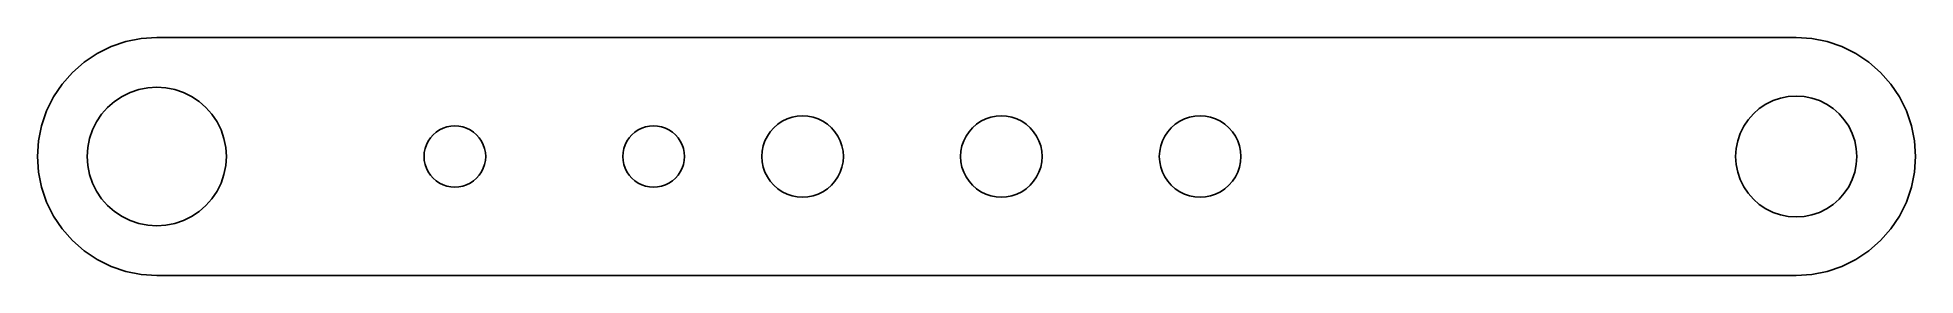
# Model space of a CAD drawing. Header units: metres. Extents: x -12 to 177, y -12 to 12.
import ezdxf

# ---------------------------------------------------------------- set-up
doc = ezdxf.new("R2010")
doc.units = ezdxf.units.M

msp = doc.modelspace()

# ---------------------------------------------------------------- linework, layer by layer
for p, q in [((-3.10582, 11.5911), (-4.59219, 11.0865)), ((-1.5663, 11.8973), (-3.10582, 11.5911)), ((0, 12), (-1.5663, 11.8973)), ((165, 12), (0, 12)), ((166.566, 11.8973), (165, 12)), ((168.106, 11.5911), (166.566, 11.8973)), ((169.592, 11.0865), (168.106, 11.5911)), ((-7.30513, 9.52023), (-8.48528, 8.48528)), ((-6, 10.3923), (-7.30513, 9.52023)), ((-4.59219, 11.0865), (-6, 10.3923)), ((171, 10.3923), (169.592, 11.0865)), ((172.305, 9.52023), (171, 10.3923)), ((173.485, 8.48528), (172.305, 9.52023)), ((-8.48528, 8.48528), (-9.52023, 7.30513)), ((174.52, 7.30513), (173.485, 8.48528)), ((-10.3923, 6), (-11.0865, 4.59219)), ((-9.52023, 7.30513), (-10.3923, 6)), ((-4.26132, 5.55347), (-3.5, 6.06216)), ((-3.5, 6.06216), (-2.67877, 6.46715)), ((-2.67877, 6.46715), (-1.81172, 6.76147)), ((-1.81172, 6.76147), (-0.913681, 6.94011)), ((-0.913681, 6.94011), (0, 7)), ((0, 7), (0.913681, 6.94011)), ((0.913681, 6.94011), (1.81172, 6.76147)), ((1.81172, 6.76147), (2.67877, 6.46715)), ((2.67877, 6.46715), (3.5, 6.06216)), ((3.5, 6.06216), (4.26132, 5.55347)), ((162.666, 5.63565), (163.421, 5.89214)), ((163.421, 5.89214), (164.204, 6.04781)), ((164.204, 6.04781), (165, 6.09999)), ((165, 6.09999), (165.796, 6.04781)), ((165.796, 6.04781), (166.579, 5.89214)), ((166.579, 5.89214), (167.334, 5.63565)), ((175.392, 6), (174.52, 7.30513)), ((176.087, 4.59219), (175.392, 6)), ((-11.0865, 4.59219), (-11.5911, 3.10582)), ((-6.06216, 3.5), (-5.55347, 4.26132)), ((-5.55347, 4.26132), (-4.94974, 4.94974)), ((-4.94974, 4.94974), (-4.26132, 5.55347)), ((4.26132, 5.55347), (4.94974, 4.94974)), ((4.94974, 4.94974), (5.55347, 4.26132)), ((5.55347, 4.26132), (6.06216, 3.5)), ((62.95, 3.55069), (63.431, 3.7879)), ((63.431, 3.7879), (63.9388, 3.96028)), ((63.9388, 3.96028), (64.4648, 4.06491)), ((64.4648, 4.06491), (65, 4.09999)), ((65, 4.09999), (65.5352, 4.06491)), ((65.5352, 4.06491), (66.0612, 3.96028)), ((66.0612, 3.96028), (66.569, 3.7879)), ((66.569, 3.7879), (67.05, 3.55069)), ((82.95, 3.55069), (83.431, 3.7879)), ((83.431, 3.7879), (83.9388, 3.96028)), ((83.9388, 3.96028), (84.4648, 4.06491)), ((84.4648, 4.06491), (85, 4.09999)), ((85, 4.09999), (85.5352, 4.06491)), ((85.5352, 4.06491), (86.0612, 3.96028)), ((86.0612, 3.96028), (86.569, 3.7879)), ((86.569, 3.7879), (87.05, 3.55069)), ((102.95, 3.55069), (103.431, 3.7879)), ((103.431, 3.7879), (103.939, 3.96028)), ((103.939, 3.96028), (104.465, 4.06491)), ((104.465, 4.06491), (105, 4.09999)), ((105, 4.09999), (105.535, 4.06491)), ((105.535, 4.06491), (106.061, 3.96028)), ((106.061, 3.96028), (106.569, 3.7879)), ((106.569, 3.7879), (107.05, 3.55069)), ((160.161, 3.71344), (160.687, 4.31334)), ((160.687, 4.31334), (161.287, 4.83945)), ((161.287, 4.83945), (161.95, 5.28275)), ((161.95, 5.28275), (162.666, 5.63565)), ((167.334, 5.63565), (168.05, 5.28275)), ((168.05, 5.28275), (168.713, 4.83945)), ((168.713, 4.83945), (169.313, 4.31334)), ((169.313, 4.31334), (169.839, 3.71344)), ((176.591, 3.10582), (176.087, 4.59219)), ((-11.5911, 3.10582), (-11.8973, 1.5663)), ((-6.76147, 1.81172), (-6.46715, 2.67877)), ((-6.46715, 2.67877), (-6.06216, 3.5)), ((6.06216, 3.5), (6.46715, 2.67877)), ((6.46715, 2.67877), (6.76147, 1.81172)), ((27.5406, 1.88715), (27.808, 2.19202)), ((27.808, 2.19202), (28.1128, 2.45938)), ((28.1128, 2.45938), (28.45, 2.68468)), ((28.45, 2.68468), (28.8137, 2.86401)), ((28.8137, 2.86401), (29.1976, 2.99437)), ((29.1976, 2.99437), (29.5954, 3.07347)), ((29.5954, 3.07347), (30, 3.09999)), ((30, 3.09999), (30.4046, 3.07347)), ((30.4046, 3.07347), (30.8023, 2.99437)), ((30.8023, 2.99437), (31.1863, 2.86401)), ((31.1863, 2.86401), (31.55, 2.68468)), ((31.55, 2.68468), (31.8871, 2.45938)), ((31.8871, 2.45938), (32.192, 2.19202)), ((32.192, 2.19202), (32.4594, 1.88715)), ((47.5406, 1.88715), (47.808, 2.19202)), ((47.808, 2.19202), (48.1128, 2.45938)), ((48.1128, 2.45938), (48.45, 2.68468)), ((48.45, 2.68468), (48.8137, 2.86401)), ((48.8137, 2.86401), (49.1976, 2.99437)), ((49.1976, 2.99437), (49.5954, 3.07347)), ((49.5954, 3.07347), (50, 3.09999)), ((50, 3.09999), (50.4046, 3.07347)), ((50.4046, 3.07347), (50.8023, 2.99437)), ((50.8023, 2.99437), (51.1863, 2.86401)), ((51.1863, 2.86401), (51.55, 2.68468)), ((51.55, 2.68468), (51.8871, 2.45938)), ((51.8871, 2.45938), (52.192, 2.19202)), ((52.192, 2.19202), (52.4594, 1.88715)), ((61.2121, 1.569), (61.4493, 2.04999)), ((61.4493, 2.04999), (61.7472, 2.49591)), ((61.7472, 2.49591), (62.1009, 2.89912)), ((62.1009, 2.89912), (62.5041, 3.25275)), ((62.5041, 3.25275), (62.95, 3.55069)), ((67.05, 3.55069), (67.4959, 3.25275)), ((67.4959, 3.25275), (67.8991, 2.89912)), ((67.8991, 2.89912), (68.2527, 2.49591)), ((68.2527, 2.49591), (68.5507, 2.04999)), ((68.5507, 2.04999), (68.7879, 1.569)), ((81.2121, 1.569), (81.4493, 2.04999)), ((81.4493, 2.04999), (81.7472, 2.49591)), ((81.7472, 2.49591), (82.1009, 2.89912)), ((82.1009, 2.89912), (82.5041, 3.25275)), ((82.5041, 3.25275), (82.95, 3.55069)), ((87.05, 3.55069), (87.4959, 3.25275)), ((87.4959, 3.25275), (87.8991, 2.89912)), ((87.8991, 2.89912), (88.2527, 2.49591)), ((88.2527, 2.49591), (88.5507, 2.04999)), ((88.5507, 2.04999), (88.7879, 1.569)), ((101.212, 1.569), (101.449, 2.04999)), ((101.449, 2.04999), (101.747, 2.49591)), ((101.747, 2.49591), (102.101, 2.89912)), ((102.101, 2.89912), (102.504, 3.25275)), ((102.504, 3.25275), (102.95, 3.55069)), ((107.05, 3.55069), (107.496, 3.25275)), ((107.496, 3.25275), (107.899, 2.89912)), ((107.899, 2.89912), (108.253, 2.49591)), ((108.253, 2.49591), (108.551, 2.04999)), ((108.551, 2.04999), (108.788, 1.569)), ((159.108, 1.57878), (159.364, 2.33437)), ((159.364, 2.33437), (159.717, 3.04999)), ((159.717, 3.04999), (160.161, 3.71344)), ((169.839, 3.71344), (170.283, 3.04999)), ((170.283, 3.04999), (170.636, 2.33437)), ((170.636, 2.33437), (170.892, 1.57878)), ((176.897, 1.5663), (176.591, 3.10582)), ((-11.8973, 1.5663), (-12, 0)), ((-12, 0), (-11.8973, -1.5663)), ((-7, 0), (-6.94011, 0.913681)), ((-6.94011, -0.913681), (-7, 0)), ((-6.94011, 0.913681), (-6.76147, 1.81172)), ((6.76147, 1.81172), (6.94011, 0.913681)), ((6.94011, 0.913681), (7, 0)), ((7, 0), (6.94011, -0.913681)), ((26.9, 0), (26.9265, 0.404617)), ((26.9265, -0.404617), (26.9, 0)), ((26.9265, 0.404617), (27.0056, 0.802338)), ((27.0056, 0.802338), (27.136, 1.18631)), ((27.136, 1.18631), (27.3153, 1.54999)), ((27.3153, 1.54999), (27.5406, 1.88715)), ((32.4594, 1.88715), (32.6847, 1.54999)), ((32.6847, 1.54999), (32.864, 1.18631)), ((32.864, 1.18631), (32.9944, 0.802338)), ((32.9944, 0.802338), (33.0735, 0.404617)), ((33.0735, 0.404617), (33.1, 0)), ((33.1, 0), (33.0735, -0.404617)), ((46.9, 0), (46.9265, 0.404617)), ((46.9265, -0.404617), (46.9, 0)), ((46.9265, 0.404617), (47.0056, 0.802338)), ((47.0056, 0.802338), (47.136, 1.18631)), ((47.136, 1.18631), (47.3153, 1.54999)), ((47.3153, 1.54999), (47.5406, 1.88715)), ((52.4594, 1.88715), (52.6847, 1.54999)), ((52.6847, 1.54999), (52.864, 1.18631)), ((52.864, 1.18631), (52.9944, 0.802338)), ((52.9944, 0.802338), (53.0735, 0.404617)), ((53.0735, 0.404617), (53.1, 0)), ((53.1, 0), (53.0735, -0.404617)), ((60.9, 0), (60.9351, 0.535156)), ((60.9351, -0.535156), (60.9, 0)), ((60.9351, 0.535156), (61.0397, 1.06116)), ((61.0397, 1.06116), (61.2121, 1.569)), ((68.7879, 1.569), (68.9603, 1.06116)), ((68.9603, 1.06116), (69.0649, 0.535156)), ((69.0649, 0.535156), (69.1, 0)), ((69.1, 0), (69.0649, -0.535156)), ((80.9, 0), (80.9351, 0.535156)), ((80.9351, -0.535156), (80.9, 0)), ((80.9351, 0.535156), (81.0397, 1.06116)), ((81.0397, 1.06116), (81.2121, 1.569)), ((88.7879, 1.569), (88.9603, 1.06116)), ((88.9603, 1.06116), (89.0649, 0.535156)), ((89.0649, 0.535156), (89.1, 0)), ((89.1, 0), (89.0649, -0.535156)), ((100.9, 0), (100.935, 0.535156)), ((100.935, -0.535156), (100.9, 0)), ((100.935, 0.535156), (101.04, 1.06116)), ((101.04, 1.06116), (101.212, 1.569)), ((108.788, 1.569), (108.96, 1.06116)), ((108.96, 1.06116), (109.065, 0.535156)), ((109.065, 0.535156), (109.1, 0)), ((109.1, 0), (109.065, -0.535156)), ((158.9, 0), (158.952, 0.796204)), ((158.952, -0.796204), (158.9, 0)), ((158.952, 0.796204), (159.108, 1.57878)), ((170.892, 1.57878), (171.048, 0.796204)), ((171.048, 0.796204), (171.1, 0)), ((171.1, 0), (171.048, -0.796204)), ((177, 0), (176.897, 1.5663)), ((176.897, -1.5663), (177, 0)), ((-11.8973, -1.5663), (-11.5911, -3.10582)), ((-6.76147, -1.81172), (-6.94011, -0.913681)), ((-6.46715, -2.67877), (-6.76147, -1.81172)), ((6.76147, -1.81172), (6.46715, -2.67877)), ((6.94011, -0.913681), (6.76147, -1.81172)), ((27.0056, -0.802338), (26.9265, -0.404617)), ((27.136, -1.18631), (27.0056, -0.802338)), ((27.3153, -1.54999), (27.136, -1.18631)), ((27.5406, -1.88715), (27.3153, -1.54999)), ((27.808, -2.19202), (27.5406, -1.88715)), ((32.4594, -1.88715), (32.192, -2.19202)), ((32.6847, -1.54999), (32.4594, -1.88715)), ((32.864, -1.18631), (32.6847, -1.54999)), ((32.9944, -0.802338), (32.864, -1.18631)), ((33.0735, -0.404617), (32.9944, -0.802338)), ((47.0056, -0.802338), (46.9265, -0.404617)), ((47.136, -1.18631), (47.0056, -0.802338)), ((47.3153, -1.54999), (47.136, -1.18631)), ((47.5406, -1.88715), (47.3153, -1.54999)), ((47.808, -2.19202), (47.5406, -1.88715)), ((52.4594, -1.88715), (52.192, -2.19202)), ((52.6847, -1.54999), (52.4594, -1.88715)), ((52.864, -1.18631), (52.6847, -1.54999)), ((52.9944, -0.802338), (52.864, -1.18631)), ((53.0735, -0.404617), (52.9944, -0.802338)), ((61.0397, -1.06116), (60.9351, -0.535156)), ((61.2121, -1.569), (61.0397, -1.06116)), ((61.4493, -2.04999), (61.2121, -1.569)), ((68.7879, -1.569), (68.5507, -2.04999)), ((68.9603, -1.06116), (68.7879, -1.569)), ((69.0649, -0.535156), (68.9603, -1.06116)), ((81.0397, -1.06116), (80.9351, -0.535156)), ((81.2121, -1.569), (81.0397, -1.06116)), ((81.4493, -2.04999), (81.2121, -1.569)), ((88.7879, -1.569), (88.5507, -2.04999)), ((88.9603, -1.06116), (88.7879, -1.569)), ((89.0649, -0.535156), (88.9603, -1.06116)), ((101.04, -1.06116), (100.935, -0.535156)), ((101.212, -1.569), (101.04, -1.06116)), ((101.449, -2.04999), (101.212, -1.569)), ((108.788, -1.569), (108.551, -2.04999)), ((108.96, -1.06116), (108.788, -1.569)), ((109.065, -0.535156), (108.96, -1.06116)), ((159.108, -1.57878), (158.952, -0.796204)), ((159.364, -2.33437), (159.108, -1.57878)), ((170.892, -1.57878), (170.636, -2.33437)), ((171.048, -0.796204), (170.892, -1.57878)), ((176.591, -3.10582), (176.897, -1.5663)), ((-11.5911, -3.10582), (-11.0865, -4.59219)), ((-6.06216, -3.5), (-6.46715, -2.67877)), ((-5.55347, -4.26132), (-6.06216, -3.5)), ((6.06216, -3.5), (5.55347, -4.26132)), ((6.46715, -2.67877), (6.06216, -3.5)), ((28.1128, -2.45938), (27.808, -2.19202)), ((28.45, -2.68468), (28.1128, -2.45938)), ((28.8137, -2.86401), (28.45, -2.68468)), ((29.1976, -2.99437), (28.8137, -2.86401)), ((29.5954, -3.07347), (29.1976, -2.99437)), ((30, -3.09999), (29.5954, -3.07347)), ((30.4046, -3.07347), (30, -3.09999)), ((30.8023, -2.99437), (30.4046, -3.07347)), ((31.1863, -2.86401), (30.8023, -2.99437)), ((31.55, -2.68468), (31.1863, -2.86401)), ((31.8871, -2.45938), (31.55, -2.68468)), ((32.192, -2.19202), (31.8871, -2.45938)), ((48.1128, -2.45938), (47.808, -2.19202)), ((48.45, -2.68468), (48.1128, -2.45938)), ((48.8137, -2.86401), (48.45, -2.68468)), ((49.1976, -2.99437), (48.8137, -2.86401)), ((49.5954, -3.07347), (49.1976, -2.99437)), ((50, -3.09999), (49.5954, -3.07347)), ((50.4046, -3.07347), (50, -3.09999)), ((50.8023, -2.99437), (50.4046, -3.07347)), ((51.1863, -2.86401), (50.8023, -2.99437)), ((51.55, -2.68468), (51.1863, -2.86401)), ((51.8871, -2.45938), (51.55, -2.68468)), ((52.192, -2.19202), (51.8871, -2.45938)), ((61.7472, -2.49591), (61.4493, -2.04999)), ((62.1009, -2.89912), (61.7472, -2.49591)), ((62.5041, -3.25275), (62.1009, -2.89912)), ((62.95, -3.55069), (62.5041, -3.25275)), ((63.431, -3.7879), (62.95, -3.55069)), ((67.05, -3.55069), (66.569, -3.7879)), ((67.4959, -3.25275), (67.05, -3.55069)), ((67.8991, -2.89912), (67.4959, -3.25275)), ((68.2527, -2.49591), (67.8991, -2.89912)), ((68.5507, -2.04999), (68.2527, -2.49591)), ((81.7472, -2.49591), (81.4493, -2.04999)), ((82.1009, -2.89912), (81.7472, -2.49591)), ((82.5041, -3.25275), (82.1009, -2.89912)), ((82.95, -3.55069), (82.5041, -3.25275)), ((83.431, -3.7879), (82.95, -3.55069)), ((87.05, -3.55069), (86.569, -3.7879)), ((87.4959, -3.25275), (87.05, -3.55069)), ((87.8991, -2.89912), (87.4959, -3.25275)), ((88.2527, -2.49591), (87.8991, -2.89912)), ((88.5507, -2.04999), (88.2527, -2.49591)), ((101.747, -2.49591), (101.449, -2.04999)), ((102.101, -2.89912), (101.747, -2.49591)), ((102.504, -3.25275), (102.101, -2.89912)), ((102.95, -3.55069), (102.504, -3.25275)), ((103.431, -3.7879), (102.95, -3.55069)), ((107.05, -3.55069), (106.569, -3.7879)), ((107.496, -3.25275), (107.05, -3.55069)), ((107.899, -2.89912), (107.496, -3.25275)), ((108.253, -2.49591), (107.899, -2.89912)), ((108.551, -2.04999), (108.253, -2.49591)), ((159.717, -3.04999), (159.364, -2.33437)), ((160.161, -3.71344), (159.717, -3.04999)), ((160.687, -4.31334), (160.161, -3.71344)), ((169.839, -3.71344), (169.313, -4.31334)), ((170.283, -3.04999), (169.839, -3.71344)), ((170.636, -2.33437), (170.283, -3.04999)), ((176.087, -4.59219), (176.591, -3.10582)), ((-11.0865, -4.59219), (-10.3923, -6)), ((-4.94974, -4.94974), (-5.55347, -4.26132)), ((-4.26132, -5.55347), (-4.94974, -4.94974)), ((-3.5, -6.06216), (-4.26132, -5.55347)), ((4.26132, -5.55347), (3.5, -6.06216)), ((4.94974, -4.94974), (4.26132, -5.55347)), ((5.55347, -4.26132), (4.94974, -4.94974)), ((63.9388, -3.96028), (63.431, -3.7879)), ((64.4648, -4.06491), (63.9388, -3.96028)), ((65, -4.09999), (64.4648, -4.06491)), ((65.5352, -4.06491), (65, -4.09999)), ((66.0612, -3.96028), (65.5352, -4.06491)), ((66.569, -3.7879), (66.0612, -3.96028)), ((83.9388, -3.96028), (83.431, -3.7879)), ((84.4648, -4.06491), (83.9388, -3.96028)), ((85, -4.09999), (84.4648, -4.06491)), ((85.5352, -4.06491), (85, -4.09999)), ((86.0612, -3.96028), (85.5352, -4.06491)), ((86.569, -3.7879), (86.0612, -3.96028)), ((103.939, -3.96028), (103.431, -3.7879)), ((104.465, -4.06491), (103.939, -3.96028)), ((105, -4.09999), (104.465, -4.06491)), ((105.535, -4.06491), (105, -4.09999)), ((106.061, -3.96028), (105.535, -4.06491)), ((106.569, -3.7879), (106.061, -3.96028)), ((161.287, -4.83945), (160.687, -4.31334)), ((161.95, -5.28275), (161.287, -4.83945)), ((162.666, -5.63565), (161.95, -5.28275)), ((163.421, -5.89214), (162.666, -5.63565)), ((167.334, -5.63565), (166.579, -5.89214)), ((168.05, -5.28275), (167.334, -5.63565)), ((168.713, -4.83945), (168.05, -5.28275)), ((169.313, -4.31334), (168.713, -4.83945)), ((175.392, -6), (176.087, -4.59219)), ((-10.3923, -6), (-9.52023, -7.30513)), ((-9.52023, -7.30513), (-8.48528, -8.48528)), ((-2.67877, -6.46715), (-3.5, -6.06216)), ((-1.81172, -6.76147), (-2.67877, -6.46715)), ((-0.913681, -6.94011), (-1.81172, -6.76147)), ((0, -7), (-0.913681, -6.94011)), ((0.913681, -6.94011), (0, -7)), ((1.81172, -6.76147), (0.913681, -6.94011)), ((2.67877, -6.46715), (1.81172, -6.76147)), ((3.5, -6.06216), (2.67877, -6.46715)), ((164.204, -6.04781), (163.421, -5.89214)), ((165, -6.09999), (164.204, -6.04781)), ((165.796, -6.04781), (165, -6.09999)), ((166.579, -5.89214), (165.796, -6.04781)), ((173.485, -8.48528), (174.52, -7.30513)), ((174.52, -7.30513), (175.392, -6)), ((-8.48528, -8.48528), (-7.30513, -9.52023)), ((172.305, -9.52023), (173.485, -8.48528)), ((-7.30513, -9.52023), (-6, -10.3923)), ((-6, -10.3923), (-4.59219, -11.0865)), ((-4.59219, -11.0865), (-3.10582, -11.5911)), ((168.106, -11.5911), (169.592, -11.0865)), ((169.592, -11.0865), (171, -10.3923)), ((171, -10.3923), (172.305, -9.52023)), ((-3.10582, -11.5911), (-1.5663, -11.8973)), ((-1.5663, -11.8973), (0, -12)), ((0, -12), (165, -12)), ((165, -12), (166.566, -11.8973)), ((166.566, -11.8973), (168.106, -11.5911))]:
    msp.add_line(p, q)

doc.saveas('drawing.dxf')
